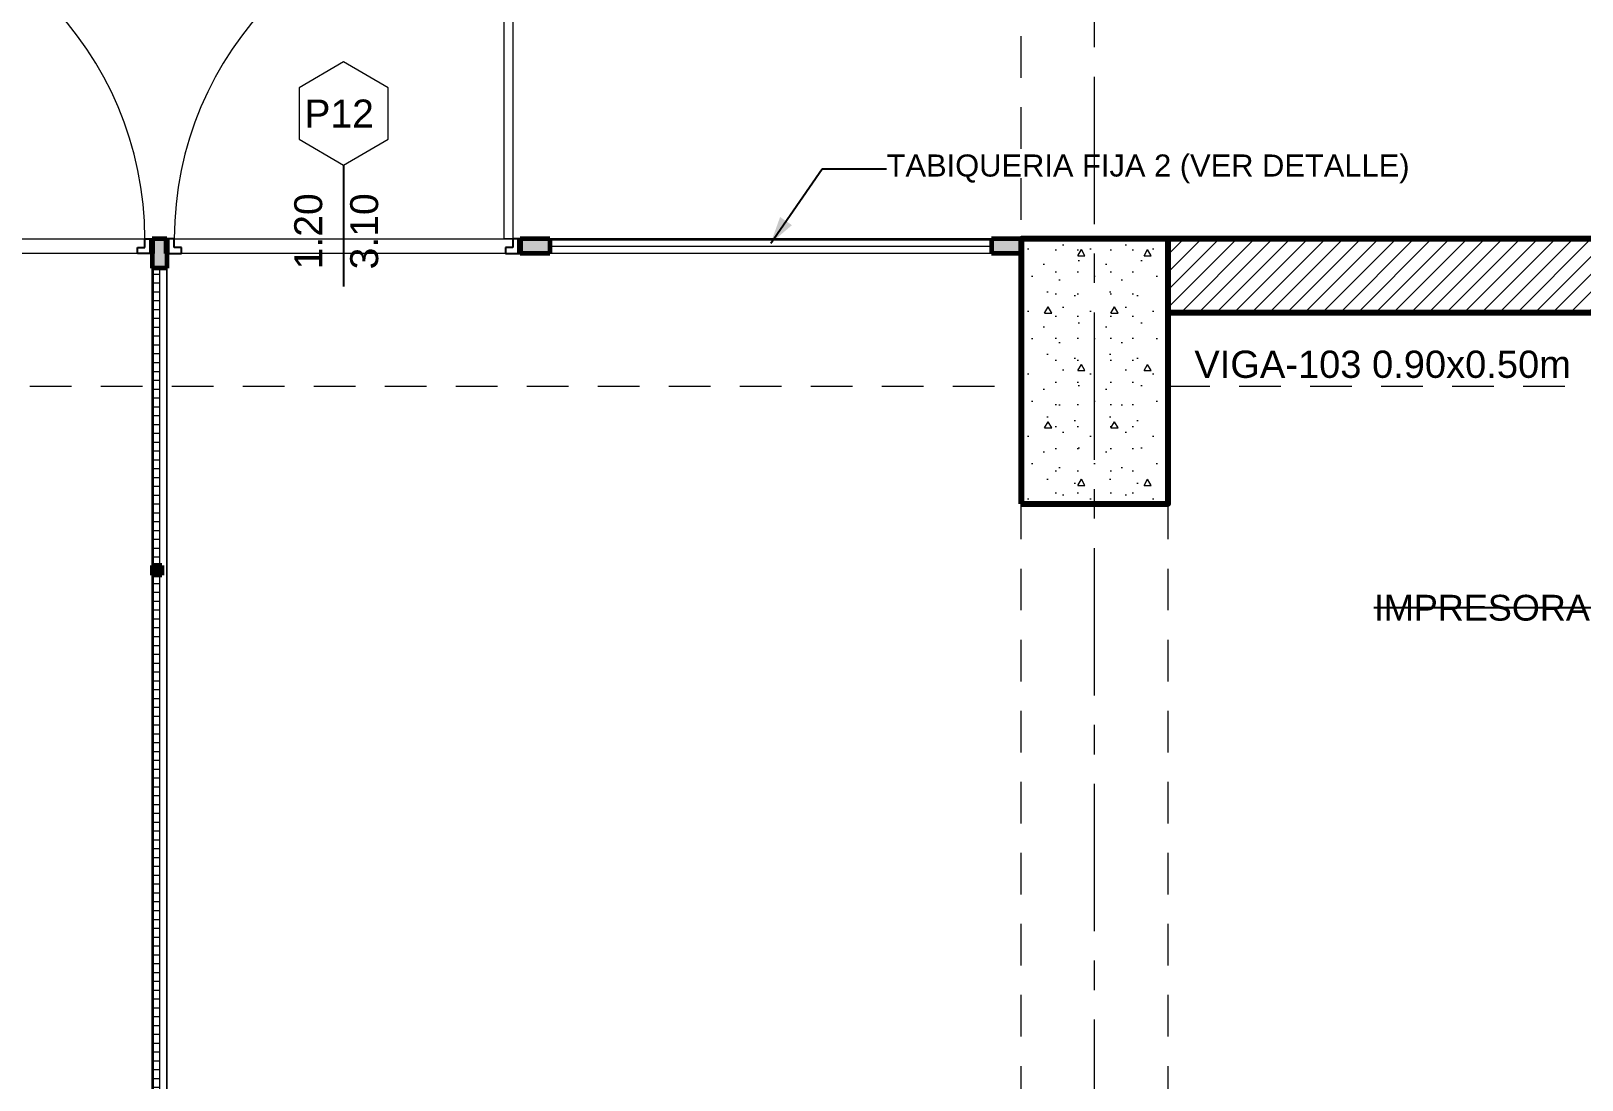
# Model space of a CAD drawing. Header units: inches. Extents: x -38 to 5698, y -33 to 92.
# Drawn here: x 211.71 to 216.97, y 14.54 to 18.11 of the extents above; entities that cross this region are included whole.
import ezdxf

# ---------------------------------------------------------------- set-up
doc = ezdxf.new("R2010")
doc.units = ezdxf.units.IN
doc.header["$MEASUREMENT"] = 0
doc.set_wipeout_variables(frame=1)
for name, pattern in [('Hidden Line', [0.195611, 0.141111, -0.0545]), ('Punto & Raya', [0.65, 0.5, -0.075, 0, -0.075]), ('Wipeout_Contour', [1, 0, -1])]:
    doc.linetypes.add(name, pattern=pattern)
for name, color, linetype in [('02 _ ARQ _ ALB _ Ejes Generales', 7, 'Continuous'), ('02 _ ARQ _ ALB _ Muros Interiores', 7, 'Continuous'), ('02 _ ARQ _ ZON _ Espacio.3D', 7, 'Continuous'), ('08 _ STR _ EXT _ 06 Columnas', 7, 'Continuous'), ('08 _ STR _ EXT _ 09 Vigas', 7, 'Continuous'), ('Acabado - Muros', 7, 'Continuous'), ('Dibujo 2D - General', 7, 'Continuous'), ('Estructura - 04 MURO', 253, 'Continuous'), ('Notas - Etiquetas', 251, 'Continuous')]:
    doc.layers.add(name, color=color, linetype=linetype)
doc.styles.add('Estilo_Generado_4', font='swisse.ttf')
doc.dimstyles.new('Estilo_Generado__8', dxfattribs={"dimtxt": 0.18, "dimasz": 0.0912, "dimexe": 0.18, "dimexo": 0.0625, "dimgap": 0, "dimtad": 0, "dimtih": 1, "dimtoh": 1, "dimdec": 4, "dimzin": 0, "dimdsep": 46, "dimcen": 0.09, "dimadec": 0, "dimazin": 0, "dimtfac": 1, "dimtdec": 4, "dimtmove": 0, "dimatfit": 3, "dimldrblk": 'ARROWHEAD_5', "dimfxl": 1, "dimtolj": 1, "dimtzin": 0, "dimarcsym": 0})
pattern_1 = [(0, (185.000023, 3e-09), (0, 0.03), [])]

# ---------------------------------------------------------------- blocks, each defined once
blk = doc.blocks.new('ARROWHEAD_5')
at = {"linetype": 'Continuous', "lineweight": 0}
blk.add_hatch(color=0, dxfattribs=at).paths.add_polyline_path([(-1, 0.2679), (0, 0), (-1, -0.2679)])
at = {"color": 0, "linetype": 'Continuous', "lineweight": 0}
blk.add_line((0, 0), (-1, 0), dxfattribs=at)

msp = doc.modelspace()

# ---------------------------------------------------------------- linework, layer by layer
at = {"layer": '02 _ ARQ _ ALB _ Ejes Generales', "color": 252, "linetype": 'Punto & Raya', "lineweight": 13}
msp.add_line((215.32, 3.05), (215.32, 44.9), dxfattribs=at)
at = {"layer": '02 _ ARQ _ ALB _ Muros Interiores', "color": 165, "linetype": 'Continuous', "lineweight": 15}
for p, q in [((213.315, 17.4), (213.315, 18.55)), ((213.345, 18.55), (213.345, 17.4)), ((213.345, 17.4), (213.315, 17.4))]:
    msp.add_line(p, q, dxfattribs=at)
at = {"layer": '02 _ ARQ _ ALB _ Muros Interiores', "color": 152, "linetype": 'Continuous', "lineweight": 25}
msp.add_line((212.77, 17.65), (212.77, 17.2375), dxfattribs=at)
at = {"layer": '02 _ ARQ _ ALB _ Muros Interiores', "color": 165, "linetype": 'Continuous', "lineweight": 25}
for p, q in [((212.095, 17.37), (212.095, 17.4)), ((212.095, 17.4), (212.12, 17.4)), ((212.12, 17.4), (212.12, 17.35)), ((212.195, 17.4), (212.17, 17.4)), ((212.17, 17.4), (212.17, 17.35)), ((212.195, 17.37), (212.195, 17.4)), ((213.37, 17.4), (213.345, 17.4)), ((213.345, 17.4), (213.345, 17.37)), ((213.37, 17.35), (213.37, 17.4)), ((212.07, 17.35), (212.07, 17.37)), ((212.07, 17.37), (212.095, 17.37)), ((212.12, 17.35), (212.07, 17.35)), ((212.17, 17.35), (212.22, 17.35)), ((212.22, 17.37), (212.195, 17.37)), ((212.22, 17.35), (212.22, 17.37)), ((213.345, 17.37), (213.32, 17.37)), ((213.32, 17.37), (213.32, 17.35)), ((213.32, 17.35), (213.37, 17.35))]:
    msp.add_line(p, q, dxfattribs=at)
at = {"layer": '02 _ ARQ _ ALB _ Muros Interiores', "color": 7, "linetype": 'Continuous', "lineweight": 80}
for p, q in [((212.12, 17.35), (212.12, 17.4)), ((212.12, 17.35), (212.12, 17.4)), ((212.12, 17.35), (212.12, 17.4)), ((212.17, 17.35), (212.17, 17.4)), ((212.17, 17.35), (212.17, 17.4)), ((212.17, 17.35), (212.17, 17.4)), ((213.37, 17.35), (213.37, 17.4)), ((213.37, 17.35), (213.37, 17.4)), ((213.37, 17.35), (213.37, 17.4))]:
    msp.add_line(p, q, dxfattribs=at)
at = {"layer": '02 _ ARQ _ ALB _ Muros Interiores', "color": 251, "linetype": 'Continuous', "lineweight": 13, "flags": 128}
msp.add_lwpolyline([(212.77, 18), (212.6185, 17.9125), (212.6185, 17.7375), (212.77, 17.65), (212.9216, 17.7375), (212.9216, 17.9125)], close=True, dxfattribs=at)
at = {"layer": '02 _ ARQ _ ALB _ Muros Interiores', "color": 7, "linetype": 'Continuous', "lineweight": 15}
for centre, start, end in [((210.945, 17.4), 0, 90), ((213.345, 17.4), 90, 180)]:
    msp.add_arc(centre, 1.15, start, end, dxfattribs=at)
at = {"layer": '02 _ ARQ _ ZON _ Espacio.3D', "color": 254, "linetype": 'Continuous', "lineweight": 0, "flags": 128}
msp.add_lwpolyline([(205.07, 17.4), (229.57, 17.4), (229.57, 16.25), (230.77, 16.25), (230.77, 15.5372), (232.42, 15.5372), (232.42, 15.1499), (233.32, 15.1499), (233.3204, 17.1), (232.82, 17.1), (232.82, 19.05), (230.67, 19.05), (230.67, 20.35), (231.67, 20.35), (231.67, 22.25), (231.17, 22.25), (231.17, 22.7), (231.67, 22.7), (231.67, 24.4), (231.17, 24.4), (231.17, 24.85), (231.67, 24.85), (231.67, 29.7), (208.07, 29.7)], dxfattribs=at)
for points in [[(208.57, 16.1), (208.07, 16.1), (208.07, 17.35), (205.07, 17.35), (205.07, 6.45), (207.5227, 6.4503), (207.5227, 7.7), (207.7527, 7.7), (208.07, 7.7), (208.07, 8.1), (208.57, 8.1), (208.57, 7.2), (207.6661, 7.2), (207.6661, 6.45), (212.1198, 6.45), (212.1198, 7.7005), (212.1198, 17.3498), (208.97, 17.3498), (208.97, 16.9001), (208.57, 16.9)], [(212.17, 7.7005), (212.2252, 7.7005), (212.225, 6.2005), (216.8495, 6.1997), (216.8495, 7.6997), (217.0795, 7.6996), (217.0796, 7.6996), (217.0795, 7.35), (219.2295, 7.35), (219.2295, 17.15), (215.57, 17.15), (215.57, 16.9), (215.57, 16.5), (215.07, 16.5), (215.07, 16.9), (215.07, 17.3496), (212.17, 17.3496)]]:
    msp.add_lwpolyline(points, close=True, dxfattribs=at)
at = {"layer": '08 _ STR _ EXT _ 09 Vigas', "color": 251, "linetype": 'Hidden Line', "lineweight": 13}
for p, q in [((208.57, 16.9), (215.07, 16.9)), ((215.07, 7.7), (215.07, 16.9)), ((215.57, 16.9), (222.07, 16.9)), ((215.57, 7.7), (215.57, 16.9))]:
    msp.add_line(p, q, dxfattribs=at)
at = {"layer": 'Acabado - Muros', "color": 7, "linetype": 'Continuous', "lineweight": 60}
for p, q in [((212.17, 17.4), (212.12, 17.4)), ((213.37, 17.4), (213.37, 17.35)), ((215.07, 17.4), (215.07, 17.35))]:
    msp.add_line(p, q, dxfattribs=at)
at = {"layer": 'Dibujo 2D - General', "color": 7, "linetype": 'Hidden Line', "lineweight": 13}
msp.add_line((215.07, 16.5), (215.07, 19.5004), dxfattribs=at)

# ---------------------------------------------------------------- texts
at = {"layer": '02 _ ARQ _ ALB _ Muros Interiores', "color": 251, "lineweight": 25, "insert": (212.6367, 17.7775), "char_height": 0.095, "attachment_point": 7, "style": 'Estilo_Generado_4'}
msp.add_mtext('\\A1;{\\pql;\\pt0;\\fSwis721 Ex BT|b0|i0|c0|p34;P12\\fSwis721 Ex BT|b0|i0|c0|p34;\\fSwis721 Ex BT|b0|i0|c0|p34;\\fSwis721 Ex BT|b0|i0|c0|p34;}', dxfattribs=at)
at = {"layer": '02 _ ARQ _ ALB _ Muros Interiores', "color": 251, "lineweight": 25, "char_height": 0.095, "attachment_point": 7, "rotation": 90, "style": 'Estilo_Generado_4'}
for s, insert in [('\\A1;{\\pql;\\pt0;\\fSwis721 Ex BT|b0|i0|c0|p34;1.20\\fSwis721 Ex BT|b0|i0|c0|p34;\\A1{\\H.66x;\\S^  ;}\\fSwis721 Ex BT|b0|i0|c0|p34;\\fSwis721 Ex BT|b0|i0|c0|p34;}', (212.725, 17.296)), ('\\A1;{\\pql;\\pt0;\\fSwis721 Ex BT|b0|i0|c0|p34;3.10\\fSwis721 Ex BT|b0|i0|c0|p34;\\A1{\\H.66x;\\S^  ;}\\fSwis721 Ex BT|b0|i0|c0|p34;\\fSwis721 Ex BT|b0|i0|c0|p34;}', (212.915, 17.296))]:
    msp.add_mtext(s, dxfattribs=dict(at, insert=insert))
at = {"layer": 'Notas - Etiquetas', "color": 8, "linetype": 'Continuous', "lineweight": 13, "insert": (214.6137, 17.6373), "char_height": 0.075, "attachment_point": 4, "rotation": 0.0001, "style": 'Estilo_Generado_4'}
msp.add_mtext('\\A1;{\\pql;\\fSwis721 Ex BT|b0|i0|c0|p34;TABIQUERIA FIJA 2 (VER DETALLE)\\fSwis721 Ex BT|b0|i0|c0|p34; }', dxfattribs=at)
at = {"layer": 'Notas - Etiquetas', "color": 8, "linetype": 'Continuous', "lineweight": 13, "insert": (215.6587, 16.9265), "char_height": 0.0925, "attachment_point": 7, "style": 'Estilo_Generado_4'}
msp.add_mtext('\\A1;{\\pql;\\fSwis721 Ex BT|b0|i0|c0|p34;VIGA-103\\fSwis721 Ex BT|b0|i0|c0|p34; \\fSwis721 Ex BT|b0|i0|c0|p34;0.90\\fSwis721 Ex BT|b0|i0|c0|p34;x\\fSwis721 Ex BT|b0|i0|c0|p34;0.50\\fSwis721 Ex BT|b0|i0|c0|p34;m}', dxfattribs=at)
at = {"layer": 'Notas - Etiquetas', "color": 8, "linetype": 'Continuous', "lineweight": 35, "insert": (216.2681, 16.1471), "char_height": 0.0875, "attachment_point": 4, "style": 'Estilo_Generado_4'}
msp.add_mtext('\\A1;{\\pql;\\fSwis721 Ex BT|b0|i0|c0|p34;IMPRESORA MULTIFUNCIONAL}', dxfattribs=at)

# ---------------------------------------------------------------- leaders
at = {"layer": 'Notas - Etiquetas', "color": 8, "linetype": 'Continuous', "lineweight": 13, "annotation_type": 0, "has_hookline": 1, "hookline_direction": 1, "text_width": 2.0495}
msp.add_leader([(218.5447, 16.4458), (218.5447, 16.1471), (216.2681, 16.1471)], dimstyle='Estilo_Generado__8', dxfattribs=at)

# ---------------------------------------------------------------- next in the draw order: wipeouts: each hides what was drawn before it
at = {"color": 254, "linetype": 'Wipeout_Contour', "lineweight": 0, "ltscale": 6549.721181}
msp.add_wipeout([(213.47, 17.4), (213.47, 17.35), (214.97, 17.35), (214.97, 17.4)], dxfattribs=at).dxf.layer = 'Acabado - Muros'
at = {"color": 254, "linetype": 'Wipeout_Contour', "lineweight": 0, "ltscale": 9811.730103}
msp.add_wipeout([(212.12, 16.2584), (212.12, 14.1249), (212.17, 14.1249), (212.17, 16.2749), (212.153, 16.2749), (212.153, 16.2584)], dxfattribs=at).dxf.layer = 'Acabado - Muros'
at = {"color": 254, "linetype": 'Wipeout_Contour', "lineweight": 0, "ltscale": 6568.115913}
msp.add_wipeout([(215.57, 17.4), (215.57, 17.15), (222.07, 17.15), (222.07, 17.4)], dxfattribs=at).dxf.layer = 'Estructura - 04 MURO'

# ---------------------------------------------------------------- next in the draw order: hatches: boundary and pattern name
at = {"layer": '08 _ STR _ EXT _ 06 Columnas', "linetype": 'Continuous', "lineweight": 9}
h = msp.add_hatch(dxfattribs=at)
h.set_pattern_fill('HORMIGÓN_EN_MASA_0002', style=0, pattern_type=2)
h.set_pattern_definition([(0, (185.00002, 3e-09), (0, 0.3897114), [0.024375, -0.200625]), (0, (185.11252, 0.19486), (0, 0.3897114), [0.024375, -0.200625]), (60, (185.00002, 3e-09), (-0.3375, 0.1948557), [0.024375, -0.200625]), (60, (185.22502, 3e-09), (-0.3375, 0.1948557), [0.024375, -0.200625]), (120, (185.0244, 3e-09), (0.3375, 0.1948557), [0.024375, -0.200625]), (120, (185.2494, 3e-09), (0.3375, 0.1948557), [0.024375, -0.200625]), (0, (185.00002, 0.0375), (0, 0.075), [0, -0.075, 0, -0.1125]), (45, (185.03752, 0.0375), (-0.05303301, 0.05303301), [0, -0.05625, 0, -0.09375])])
h.paths.add_polyline_path([(215.07, 16.5), (215.57, 16.5), (215.57, 17.4), (215.07, 17.4)])
at = {"layer": 'Estructura - 04 MURO', "linetype": 'Continuous', "lineweight": 5}
h = msp.add_hatch(dxfattribs=at)
h.set_pattern_fill('LADRILLO_COMÚN_0002', color=252, style=0, pattern_type=2)
h.set_pattern_definition([(45, (185.000023, 3e-09), (-0.03005204, 0.03005204), [])])
h.paths.add_polyline_path([(215.57, 17.4), (215.57, 17.15), (222.07, 17.15), (222.07, 17.4)])

# ---------------------------------------------------------------- next in the draw order: linework, layer by layer
at = {"layer": '08 _ STR _ EXT _ 06 Columnas', "color": 7, "linetype": 'Continuous', "lineweight": 80, "flags": 128}
msp.add_lwpolyline([(215.07, 16.5), (215.57, 16.5), (215.57, 17.4), (215.07, 17.4)], close=True, dxfattribs=at)
at = {"layer": '08 _ STR _ EXT _ 09 Vigas', "color": 251, "linetype": 'Hidden Line', "lineweight": 13}
for q in [(215.07, 17.4), (229.07, 17.4)]:
    msp.add_line((215.57, 17.4), q, dxfattribs=at)
at = {"layer": 'Acabado - Muros', "color": 251, "linetype": 'Continuous', "lineweight": 13, "flags": 128}
for points in [[(214.97, 17.4), (213.47, 17.4)], [(214.97, 17.35), (213.47, 17.35)]]:
    msp.add_lwpolyline(points, dxfattribs=at)
at = {"layer": 'Estructura - 04 MURO', "color": 7, "linetype": 'Continuous', "lineweight": 80, "flags": 128}
for points in [[(222.07, 17.4), (215.57, 17.4)], [(215.57, 17.15), (222.07, 17.15)]]:
    msp.add_lwpolyline(points, dxfattribs=at)

# ---------------------------------------------------------------- next in the draw order: wipeouts: each hides what was drawn before it
at = {"color": 254, "linetype": 'Wipeout_Contour', "lineweight": 0, "ltscale": 9811.772295}
msp.add_wipeout([(212.17, 17.3), (212.12, 17.3), (212.12, 16.2914), (212.153, 16.2914), (212.153, 16.2749), (212.17, 16.2749)], dxfattribs=at).dxf.layer = 'Acabado - Muros'

# ---------------------------------------------------------------- next in the draw order: linework, layer by layer
at = {"layer": 'Acabado - Muros', "color": 251, "linetype": 'Continuous', "lineweight": 13, "flags": 128}
for points in [[(212.12, 16.2914), (212.12, 17.3)], [(212.17, 14.1249), (212.17, 16.2749), (212.17, 17.3)], [(212.12, 14.1249), (212.12, 16.2584)]]:
    msp.add_lwpolyline(points, dxfattribs=at)

# ---------------------------------------------------------------- next in the draw order: wipeouts: each hides what was drawn before it
at = {"color": 254, "linetype": 'Wipeout_Contour', "lineweight": 0, "ltscale": 6549.721605}
msp.add_wipeout([(213.47, 17.395), (213.47, 17.375), (214.97, 17.375), (214.97, 17.395)], dxfattribs=at).dxf.layer = 'Acabado - Muros'

# ---------------------------------------------------------------- next in the draw order: hatches: boundary and pattern name
at = {"layer": 'Acabado - Muros', "linetype": 'Continuous', "lineweight": 0}
for points in [[(213.47, 17.4), (213.37, 17.4), (213.37, 17.35), (213.47, 17.35)], [(214.97, 17.4), (214.97, 17.35), (215.07, 17.35), (215.07, 17.4)]]:
    msp.add_hatch(color=254, dxfattribs=at).paths.add_polyline_path(points)

# ---------------------------------------------------------------- next in the draw order: linework, layer by layer
at = {"layer": '08 _ STR _ EXT _ 09 Vigas', "color": 251, "linetype": 'Hidden Line', "lineweight": 13}
msp.add_line((194.57, 17.4), (215.07, 17.4), dxfattribs=at)
at = {"layer": 'Acabado - Muros', "color": 7, "linetype": 'Continuous', "lineweight": 60}
for p, q in [((213.47, 17.4), (213.37, 17.4)), ((213.47, 17.4), (213.47, 17.35)), ((214.97, 17.4), (214.97, 17.35)), ((215.07, 17.4), (214.97, 17.4)), ((213.47, 17.35), (213.37, 17.35)), ((215.07, 17.35), (214.97, 17.35))]:
    msp.add_line(p, q, dxfattribs=at)
at = {"layer": 'Acabado - Muros', "color": 7, "linetype": 'Continuous', "lineweight": 13, "flags": 128}
msp.add_lwpolyline([(213.47, 17.395), (213.47, 17.375), (214.97, 17.375), (214.97, 17.395)], close=True, dxfattribs=at)

# ---------------------------------------------------------------- next in the draw order: leaders
at = {"layer": 'Notas - Etiquetas', "color": 8, "linetype": 'Continuous', "lineweight": 13, "annotation_type": 0, "has_hookline": 1, "hookline_direction": 0, "text_width": 1.9482, "horizontal_direction": (1, 1e-06, 0)}
msp.add_leader([(214.2203, 17.385), (214.3947, 17.6373), (214.6137, 17.6373)], dimstyle='Estilo_Generado__8', dxfattribs=at)

# ---------------------------------------------------------------- next in the draw order: wipeouts: each hides what was drawn before it
at = {"color": 254, "linetype": 'Wipeout_Contour', "lineweight": 0, "ltscale": 6541.357756}
msp.add_wipeout([(212.125, 17.3), (212.125, 16.2914), (212.145, 16.2914), (212.145, 17.3)], dxfattribs=at).dxf.layer = 'Acabado - Muros'
at = {"color": 254, "linetype": 'Wipeout_Contour', "lineweight": 0, "ltscale": 6541.296082}
msp.add_wipeout([(212.125, 16.2584), (212.125, 14.1249), (212.145, 14.1249), (212.145, 16.2584)], dxfattribs=at).dxf.layer = 'Acabado - Muros'

# ---------------------------------------------------------------- next in the draw order: hatches: boundary and pattern name
at = {"layer": 'Acabado - Muros', "linetype": 'Continuous', "lineweight": 0}
for points in [[(212.12, 17.3), (212.17, 17.3), (212.17, 17.4), (212.12, 17.4)], [(212.153, 16.2914), (212.12, 16.2914), (212.12, 16.2584), (212.153, 16.2584)]]:
    msp.add_hatch(color=254, dxfattribs=at).paths.add_polyline_path(points)
h = msp.add_hatch(dxfattribs=at)
h.set_pattern_fill('CONTRACHAPADO_0002', color=254, style=0, pattern_type=2)
h.set_pattern_definition(pattern_1)
h.paths.add_polyline_path([(212.125, 17.3), (212.125, 16.2914), (212.145, 16.2914), (212.145, 17.3)])
h = msp.add_hatch(dxfattribs=at)
h.set_pattern_fill('CONTRACHAPADO_0002', color=254, style=0, pattern_type=2)
h.set_pattern_definition(pattern_1)
h.paths.add_polyline_path([(212.125, 16.2584), (212.125, 14.1249), (212.145, 14.1249), (212.145, 16.2584)])

# ---------------------------------------------------------------- next in the draw order: linework, layer by layer
at = {"layer": 'Acabado - Muros', "color": 7, "linetype": 'Continuous', "lineweight": 60}
for p, q in [((212.12, 17.4), (212.12, 17.3)), ((212.17, 17.4), (212.17, 17.3)), ((212.17, 17.3), (212.12, 17.3)), ((212.12, 16.2914), (212.12, 16.2584)), ((212.153, 16.2914), (212.12, 16.2914)), ((212.153, 16.2914), (212.153, 16.2584)), ((212.153, 16.2584), (212.12, 16.2584))]:
    msp.add_line(p, q, dxfattribs=at)
at = {"layer": 'Acabado - Muros', "color": 7, "linetype": 'Continuous', "lineweight": 13, "flags": 128}
for points in [[(212.125, 17.3), (212.145, 17.3), (212.145, 16.2914), (212.125, 16.2914)], [(212.125, 16.2584), (212.145, 16.2584), (212.145, 14.1249), (212.125, 14.1249)]]:
    msp.add_lwpolyline(points, close=True, dxfattribs=at)

doc.saveas('drawing.dxf')
